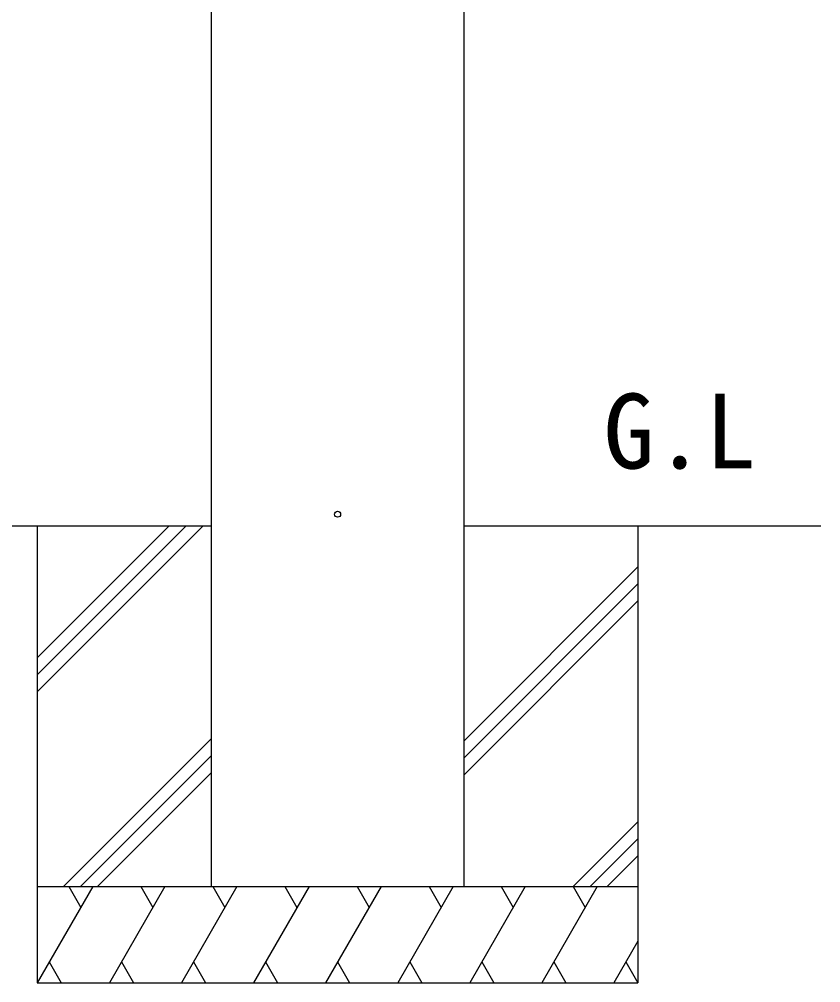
# Model space of a CAD drawing. Units: millimetres, scale not verified. Extents: x -4375 to 4375, y -6504 to 6476.
# Drawn here: x -1444 to -777, y -3535 to -2733 of the extents above; entities that cross this region are included whole.
import ezdxf
from ezdxf.enums import TextEntityAlignment as Align

# ---------------------------------------------------------------- set-up
doc = ezdxf.new("R2010")
doc.units = ezdxf.units.MM
doc.header["$LTSCALE"] = 30
doc.layers.add('0-1_USER1', color=3, linetype='Continuous')
doc.layers.add('0-2_YKK_A1', color=4, linetype='Continuous')
doc.styles.add('ＭＳ ゴシック', font='')
doc.styles.get('ＭＳ ゴシック').set_extended_font_data('MS Gothic')

msp = doc.modelspace()

# ---------------------------------------------------------------- linework, layer by layer
at = {"layer": '0-2_YKK_A1'}
for p, q in [((-1284, -3155.28), (-1512.59, -3155.28)), ((-1429, -3155.28), (-1429, -3535.28)), ((-1429, -3293.15), (-1291.13, -3155.28)), ((-1305.27, -3155.28), (-1429, -3279.01)), ((-1429, -3264.86), (-1319.41, -3155.28)), ((-776.82, -3155.28), (-1074, -3155.28)), ((-929, -3155.28), (-929, -3535.28)), ((-1074, -3334.13), (-929, -3189.13)), ((-929, -3203.27), (-1074, -3348.27)), ((-929, -3217.41), (-1074, -3362.41)), ((-929, -3217.41), (-1074, -3362.41)), ((-1284, -3332), (-1407.28, -3455.28)), ((-1284, -3346.14), (-1393.14, -3455.28)), ((-1284, -3360.28), (-1379, -3455.28)), ((-1284, -3360.28), (-1379, -3455.28)), ((-929, -3401.26), (-983.02, -3455.28)), ((-929, -3415.4), (-968.87, -3455.28)), ((-929, -3429.54), (-954.73, -3455.28)), ((-1429, -3455.28), (-929, -3455.28)), ((-1382.81, -3455.28), (-1429, -3535.28)), ((-1402.81, -3455.28), (-1392.81, -3472.6)), ((-1322.81, -3455.28), (-1369, -3535.28)), ((-1342.81, -3455.28), (-1332.81, -3472.6)), ((-1262.81, -3455.28), (-1309, -3535.28)), ((-1284, -3455.28), (-1074, -3455.28)), ((-1282.81, -3455.28), (-1272.81, -3472.6)), ((-1202.81, -3455.28), (-1249, -3535.28)), ((-1222.81, -3455.28), (-1212.81, -3472.6)), ((-1142.81, -3455.28), (-1189, -3535.28)), ((-1162.81, -3455.28), (-1152.81, -3472.6)), ((-1082.81, -3455.28), (-1129, -3535.28)), ((-1102.81, -3455.28), (-1092.81, -3472.6)), ((-1022.81, -3455.28), (-1069, -3535.28)), ((-1042.81, -3455.28), (-1032.81, -3472.6)), ((-962.81, -3455.28), (-1009, -3535.28)), ((-982.81, -3455.28), (-972.81, -3472.6)), ((-929, -3500.64), (-949, -3535.28)), ((-1419, -3517.96), (-1409, -3535.28)), ((-1359, -3517.96), (-1349, -3535.28)), ((-1299, -3517.96), (-1289, -3535.28)), ((-1239, -3517.96), (-1229, -3535.28)), ((-1179, -3517.96), (-1169, -3535.28)), ((-1119, -3517.96), (-1109, -3535.28)), ((-1059, -3517.96), (-1049, -3535.28)), ((-999, -3517.96), (-989, -3535.28)), ((-939, -3517.96), (-929, -3535.28)), ((-1429, -3535.28), (-929, -3535.28))]:
    msp.add_line(p, q, dxfattribs=at)
for points in [[(-1284, -3455.28), (-1284, -1408.28), (-1284, -1405.28)], [(-1074, -1405.28), (-1074, -1408.28), (-1074, -3455.28)]]:
    msp.add_lwpolyline(points, dxfattribs=at)
msp.add_circle((-1179, -3145.28), 2.5, dxfattribs=at)

# ---------------------------------------------------------------- texts
at = {"layer": '0-1_USER1', "style": 'ＭＳ ゴシック'}
msp.add_text('G.L', height=62.32, dxfattribs=at).set_placement((-957.73, -3125.9), align=Align.BOTTOM_LEFT)

doc.saveas('drawing.dxf')
